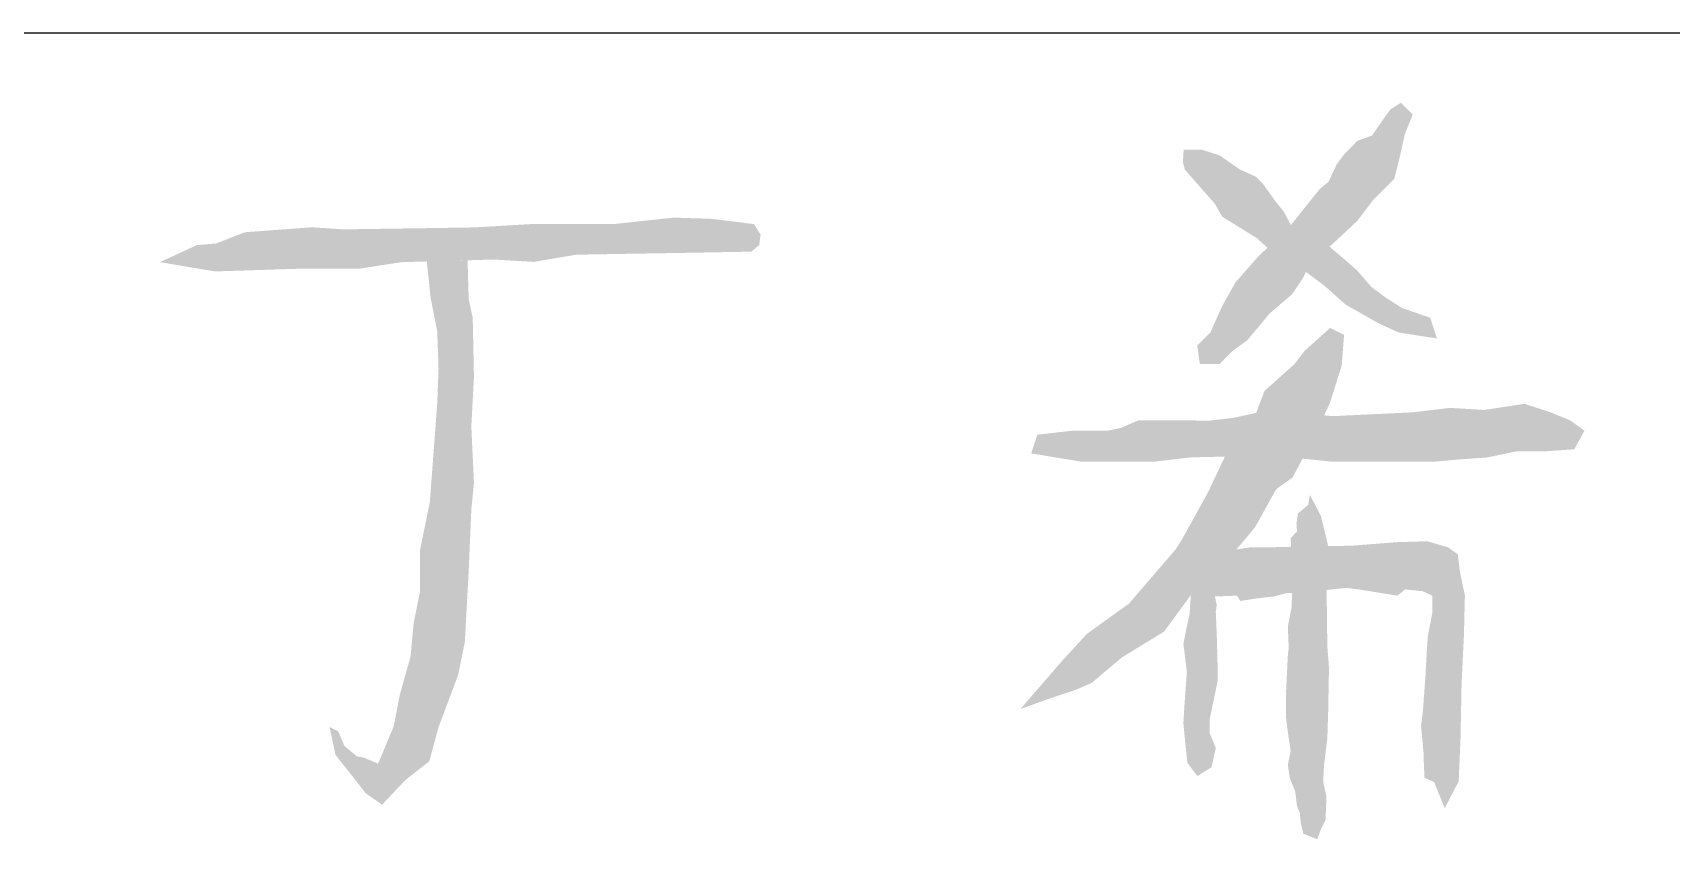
# Model space of a CAD drawing. Extents: x 4267484 to 4395158, y -674551 to -235742.
# Drawn here: x 4368007 to 4369191, y -418720 to -418137 of the extents above; entities that cross this region are included whole.
import ezdxf

# ---------------------------------------------------------------- set-up
doc = ezdxf.new("R2010")
doc.units = 0
doc.header["$LTSCALE"] = 1000
doc.header["$MEASUREMENT"] = 0
doc.layers.get('0').update_dxf_attribs({"linetype": 'CONTINUOUS'})
doc.layers.add('HATCH', color=8, linetype='CONTINUOUS')

msp = doc.modelspace()

# ---------------------------------------------------------------- hatches: boundary and pattern name
at = {"layer": 'HATCH'}
h = msp.add_hatch(color=0, dxfattribs=at)
h.paths.add_polyline_path([(4368963.4, -418308.6), (4368947.9, -418295.3), (4368943.9, -418291.9), (4368928.5, -418306.2), (4368926.8, -418310.1), (4368940.4, -418320.3), (4368955.4, -418333.7), (4368978.8, -418347), (4368993.8, -418353.9), (4369007.6, -418356.1), (4369021.5, -418358.2), (4369016.7, -418343.3), (4368996.4, -418336.3), (4368984.7, -418328.9), (4368974, -418320.9)])
h.paths.add_polyline_path([(4368943.9, -418291.9), (4368940.3, -418288.9), (4368931.3, -418283.1), (4368916.4, -418277.2), (4368916, -418276.3), (4368903.4, -418288.4), (4368899, -418292.7), (4368909.5, -418302.2), (4368925.4, -418309.1), (4368926.8, -418310.1), (4368928.5, -418306.2)])
h.paths.add_polyline_path([(4368975.5, -418258.1), (4368990.7, -418242.9), (4368994.5, -418227.7), (4368998.3, -418210.6), (4369004, -418196.4), (4368995.5, -418187.9), (4368987.9, -418192.6), (4368981.2, -418202.1), (4368974.6, -418211.6), (4368964.1, -418215.4), (4368954.7, -418224.9), (4368949, -418232.5), (4368943.3, -418244.8), (4368936.6, -418250.5), (4368925.2, -418264.7), (4368916, -418276.3), (4368916.4, -418277.2), (4368931.3, -418283.1), (4368940.3, -418288.9), (4368943.9, -418291.9), (4368952.8, -418283.7), (4368964, -418273.2)])
h.paths.add_polyline_path([(4368904.7, -418259), (4368895.6, -418246.2), (4368890.8, -418241.4), (4368879.1, -418236.1), (4368872.1, -418231.3), (4368864.7, -418226), (4368851.3, -418221.7), (4368838.5, -418221.7), (4368838, -418230.8), (4368839.3, -418236.1), (4368844.4, -418242), (4368851.6, -418250.2), (4368861.1, -418261), (4368866.3, -418270.2), (4368891.3, -418285.7), (4368899, -418292.7), (4368903.4, -418288.4), (4368916, -418276.3), (4368911.1, -418267)])
h.paths.add_polyline_path([(4368924.8, -418314.5), (4368926.8, -418310.1), (4368925.4, -418309.1), (4368909.5, -418302.2), (4368899, -418292.7), (4368892.3, -418299.1), (4368875.8, -418317.9), (4368866.3, -418334.9), (4368857.8, -418353.9), (4368848.3, -418363.4), (4368850.2, -418376.7), (4368864.4, -418376.7), (4368873.9, -418367.2), (4368884.4, -418359.6), (4368900.7, -418340.1), (4368916.7, -418326.4)])
h.paths.add_polyline_path([(4368952.7, -418377.6), (4368954.4, -418355.7), (4368944.3, -418350.6), (4368925.8, -418367.3), (4368918.5, -418376.8), (4368896.9, -418396.2), (4368890.9, -418412), (4368899.9, -418409.9), (4368940, -418413.8), (4368944.3, -418404.6)])
h.paths.add_polyline_path([(4368940, -418413.8), (4368899.9, -418409.9), (4368890.9, -418412), (4368890, -418414.3), (4368868.3, -418443.6), (4368901.4, -418442.7), (4368924.4, -418445.1), (4368932.5, -418429.9)])
h.paths.add_polyline_path([(4369128.1, -418424.9), (4369117.7, -418417.4), (4369103.5, -418411.6), (4369084.9, -418405.5), (4369055.6, -418409.9), (4369030.8, -418408.4), (4369004.4, -418411.6), (4368946.1, -418414.4), (4368940, -418413.8), (4368932.5, -418429.9), (4368924.4, -418445.1), (4368944.7, -418447.2), (4368983.4, -418447.2), (4369020.7, -418447.2), (4369037.1, -418445.7), (4369058, -418444.2), (4369078.9, -418439.8), (4369099.8, -418439.8), (4369120.7, -418438.3)])
h.paths.add_polyline_path([(4368890, -418414.3), (4368890.9, -418412), (4368874.7, -418415.6), (4368857.3, -418417.6), (4368829.8, -418417.4), (4368814.9, -418417.4), (4368805.9, -418417.4), (4368793.1, -418422.9), (4368783.5, -418424.9), (4368758.2, -418424.9), (4368732.8, -418427.8), (4368728.3, -418441.3), (4368764.1, -418447.2), (4368817.9, -418447.2), (4368843.2, -418444.2), (4368868.3, -418443.6)])
h.paths.add_polyline_path([(4368905.4, -418467.1), (4368917.2, -418458.7), (4368924.4, -418445.1), (4368901.4, -418442.7), (4368868.3, -418443.6), (4368856.4, -418468.8), (4368837.8, -418502.6), (4368832.9, -418510.4), (4368823.4, -418521.5), (4368798.9, -418549.9), (4368768.5, -418571.8), (4368749.9, -418592.1), (4368720.5, -418626.1), (4368739.8, -418619.1), (4368760.1, -418612.3), (4368771.9, -418607.3), (4368793.9, -418588.7), (4368824.3, -418570.1), (4368844.7, -418542.3), (4368875, -418512.7), (4368890, -418494.8)])
h.paths.add_polyline_path([(4368942.9, -418508.3), (4368921.9, -418508.6), (4368916.1, -418508.8), (4368916.4, -418516.4), (4368916.9, -418527.1), (4368916.4, -418537), (4368916.9, -418542.2), (4368928.3, -418541.5), (4368934, -418540.9), (4368941.8, -418540), (4368941.7, -418533.4)])
h.paths.add_polyline_path([(4368937.7, -418486.6), (4368929.7, -418471.3), (4368928.4, -418478.6), (4368921.1, -418484.6), (4368920, -418491.9), (4368920.4, -418497.8), (4368915.8, -418502.5), (4368916.1, -418508.8), (4368921.9, -418508.6), (4368942.9, -418508.3)])
h.paths.add_polyline_path([(4368916.4, -418516.4), (4368916.1, -418508.8), (4368899.8, -418509.2), (4368886.5, -418509.2), (4368876.7, -418510.7), (4368875, -418512.7), (4368844.7, -418542.3), (4368843.7, -418543.7), (4368842.7, -418558), (4368840.8, -418566.2), (4368838.3, -418578.9), (4368840.8, -418599.1), (4368838.9, -418625.7), (4368838.3, -418636.5), (4368840.2, -418655.5), (4368841.2, -418665), (4368848.4, -418674.5), (4368858.6, -418668.1), (4368861.7, -418654.2), (4368857.3, -418643.5), (4368857.3, -418633.3), (4368863, -418606.1), (4368863, -418594.1), (4368862.4, -418571.9), (4368861.7, -418555.5), (4368862.4, -418551), (4368861.1, -418544.7), (4368877, -418544.1), (4368879.5, -418547.9), (4368892.2, -418546), (4368903.6, -418544.7), (4368913.1, -418542.2), (4368916.9, -418542.2), (4368916.4, -418537), (4368916.9, -418527.1)])
h.paths.add_polyline_path([(4369036.6, -418514.3), (4369029.6, -418509.2), (4369014.4, -418504.8), (4368993.5, -418505.4), (4368968.8, -418507.3), (4368959.9, -418508), (4368942.9, -418508.3), (4368941.7, -418533.4), (4368941.8, -418540), (4368955.9, -418538.5), (4368965, -418539.6), (4368992.9, -418544.1), (4368998.6, -418539.6), (4369011.3, -418540.9), (4369018.2, -418544.1), (4369018.2, -418556.3), (4369014.9, -418573.4), (4369014.1, -418585.6), (4369013.3, -418601), (4369011.3, -418628.3), (4369010, -418637.8), (4369011.9, -418658.6), (4369011.9, -418662.4), (4369012.5, -418675.7), (4369019.5, -418678.9), (4369027.1, -418697.7), (4369037.2, -418678.3), (4369038.5, -418648.5), (4369039.3, -418608.3), (4369041, -418572.6), (4369041.7, -418544.1), (4369037.9, -418525.7)])
h.paths.add_polyline_path([(4368941.8, -418540), (4368934, -418540.9), (4368928.3, -418541.5), (4368916.9, -418542.2), (4368916.4, -418552.9), (4368913.8, -418566.2), (4368914.4, -418582.1), (4368913.8, -418586.8), (4368912.4, -418615.3), (4368912.4, -418631.9), (4368914, -418644.3), (4368915.8, -418656.3), (4368913.8, -418666.4), (4368915.1, -418675.7), (4368919.1, -418685.6), (4368920.4, -418696.3), (4368922.4, -418700.9), (4368923.1, -418708.2), (4368925, -418716.2), (4368935, -418720.1), (4368937.7, -418712.8), (4368941, -418706.2), (4368941.7, -418689.5), (4368939.3, -418678.6), (4368939.9, -418666.6), (4368942.3, -418647.3), (4368942.9, -418628.6), (4368943.5, -418596.1), (4368942.3, -418581)])
h = msp.add_hatch(color=0, dxfattribs=at)
h.paths.add_polyline_path([(4368532.8, -418283.2), (4368528, -418275.6), (4368497.6, -418271.8), (4368470.1, -418270.9), (4368426.4, -418275.6), (4368366.6, -418275.6), (4368325.8, -418278), (4368293.5, -418278.5), (4368231.7, -418279.4), (4368208.8, -418277.9), (4368188.1, -418279.4), (4368160.2, -418281.5), (4368139.4, -418289.6), (4368125.4, -418290.8), (4368098.8, -418303.1), (4368138.7, -418309.8), (4368197.6, -418307.9), (4368242.2, -418307.9), (4368273.5, -418303.1), (4368305.8, -418302.2), (4368340, -418301.2), (4368368.8, -418302.9), (4368378.9, -418301.2), (4368399.8, -418297.7), (4368440.6, -418297), (4368471, -418296.5), (4368526.1, -418295.5), (4368531.8, -418290.8)])
h.paths.add_polyline_path([(4368321.1, -418301.8), (4368305.8, -418302.2), (4368291.6, -418302.6), (4368294.4, -418328.8), (4368299.2, -418353.4), (4368300.1, -418380), (4368299.2, -418404.7), (4368297.3, -418430.3), (4368293.8, -418476.7), (4368286.8, -418510.9), (4368286.6, -418541.7), (4368282.1, -418564.2), (4368279.9, -418588.1), (4368272.1, -418615.8), (4368267.8, -418638.3), (4368259.5, -418658.2), (4368253.8, -418671.8), (4368247.5, -418686.9), (4368259.3, -418695.2), (4368276.3, -418677.2), (4368293.4, -418663.9), (4368300.1, -418639.2), (4368314.3, -418601.3), (4368319.1, -418577.6), (4368321.9, -418526.3), (4368323.8, -418481.7), (4368325.7, -418462.7), (4368323.8, -418421.9), (4368325.7, -418385.9), (4368324.8, -418343.2), (4368321.9, -418329.9)])
h.paths.add_polyline_path([(4368256.4, -418665.5), (4368245.9, -418661.1), (4368241.3, -418660.4), (4368232.1, -418652.7), (4368227.5, -418642), (4368221.3, -418638.9), (4368225.7, -418659.2), (4368232.1, -418667.3), (4368247.5, -418686.9), (4368253.8, -418671.8)])

# ---------------------------------------------------------------- linework, layer by layer
msp.add_line((4366157.7, -418137.3), (4371657.7, -418137.3))

doc.saveas('drawing.dxf')
